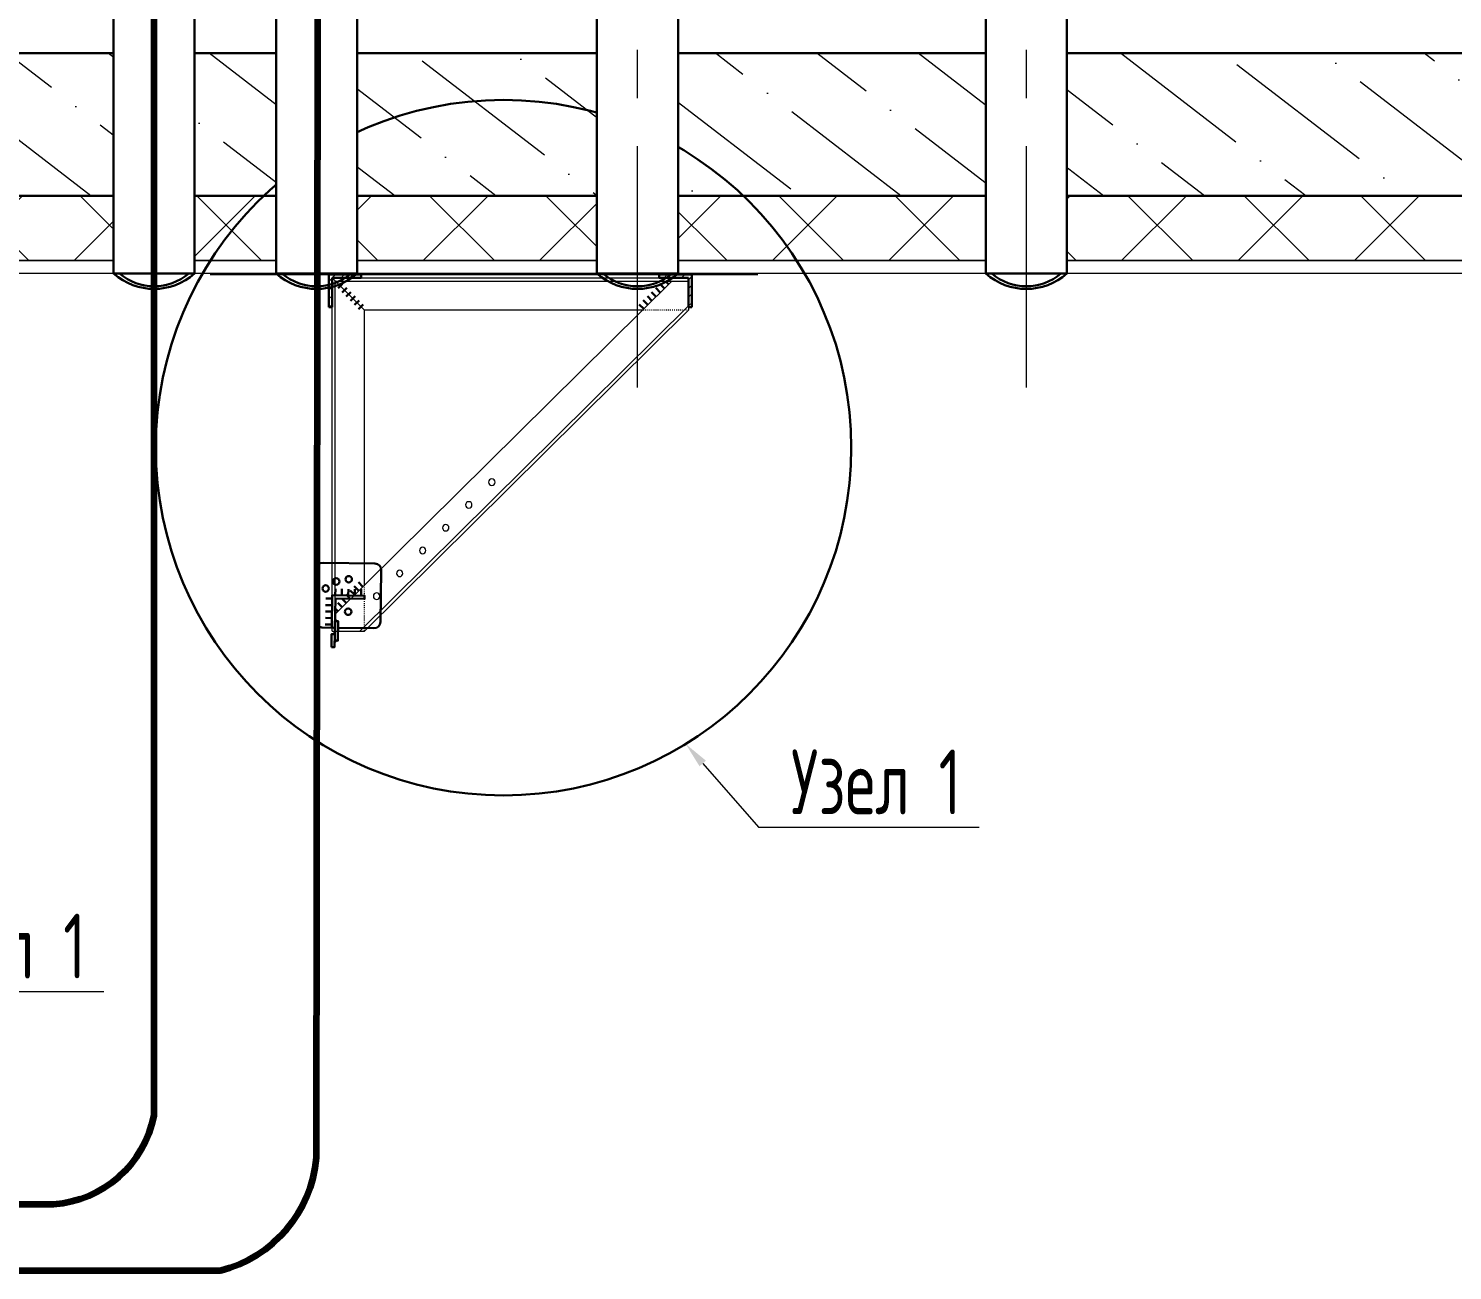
# Model space of a CAD drawing. Header units: millimetres. Extents: x -4447806 to 13389969, y -2188499 to 852203.
# Drawn here: x 3428645 to 3430842, y -686438 to -684521 of the extents above; entities that cross this region are included whole.
import ezdxf
from ezdxf import colors
from ezdxf.entities.mleader import LeaderData, LeaderLine
from ezdxf.math import Vec2, Vec3

# ---------------------------------------------------------------- set-up
doc = ezdxf.new("R2010")
doc.units = ezdxf.units.MM
doc.set_wipeout_variables(frame=1)
doc.linetypes.add('ACAD_ISO03W100', pattern=[30, 12, -18])
doc.linetypes.add('ОСЕВАЯ', pattern=[50.8, 31.75, -6.35, 6.35, -6.35])
for name, color, linetype, lineweight in [('_ЭОМ_СХЕМА_маг', 140, 'Continuous', 70), ('_ЭС_КБ', 191, 'Continuous', 30), ('АР_Перекрытие', 250, 'Continuous', 30), ('АР_Текст', 250, 'Continuous', 5), ('АР_Штрих утеплитель', 250, 'Continuous', 13), ('АР_Штриховка', 252, 'Continuous', 0)]:
    doc.layers.add(name, color=color, linetype=linetype, lineweight=lineweight)
doc.styles.add('ISOCPEUR', font='isocpeur.ttf', dxfattribs={"width": 0.7})

# ---------------------------------------------------------------- blocks, each defined once
blk = doc.blocks.new('мк')
at = {"lineweight": 5, "ltscale": 0.1}
for p, q in [((1225062.2, -50233.7), (1225062.2, -49388.8)), ((1224512.2, -49995.7), (1225007.2, -49495.7)), ((1224512.2, -50002.8), (1225014.2, -49495.7)), ((1225057.2, -49495.7), (1225007.2, -49495.7)), ((1225052.2, -50040.7), (1225052.2, -49495.7)), ((1225057.2, -50045.7), (1225057.2, -49495.7)), ((1224538, -50040.7), (1225052.2, -49521.3)), ((1225007.2, -49566.8), (1225007.2, -49995.7)), ((1224512.2, -50045.7), (1224512.2, -49995.7)), ((1224582.6, -49995.7), (1225007.2, -49995.7)), ((1225007.2, -49995.7), (1225057.2, -50045.7)), ((1224512.2, -50040.7), (1225052.2, -50040.7)), ((1224512.2, -50045.7), (1225057.2, -50045.7))]:
    blk.add_line(p, q, dxfattribs=at)
at = {"linetype": 'ACAD_ISO03W100', "lineweight": 5, "ltscale": 0.1}
for p, q in [((1225007.2, -49495.7), (1225007.2, -49566.8)), ((1224512.2, -49995.7), (1224582.6, -49995.7))]:
    blk.add_line(p, q, dxfattribs=at)
at = {"linetype": 'ByBlock', "lineweight": 30, "ltscale": 0.1}
for p, q in [((1225012.2, -49490.7), (1225012.2, -49495.7)), ((1225012.2, -49495.7), (1225057.2, -49495.7)), ((1225057.2, -49495.7), (1225057.2, -49540.7)), ((1225057.2, -50045.7), (1225057.2, -50000.7)), ((1225012.2, -50050.7), (1225012.2, -50045.7)), ((1225012.2, -50045.7), (1225057.2, -50045.7))]:
    blk.add_line(p, q, dxfattribs=at)
at = {"lineweight": 30, "ltscale": 0.1}
for p, q in [((1225062.2, -49490.7), (1225012.2, -49490.7)), ((1225062.2, -49540.7), (1225062.2, -49490.7)), ((1225047.3, -49526.3), (1225052.2, -49531.3)), ((1225028.2, -49545.6), (1225035.3, -49552.6)), ((1225034.6, -49539.2), (1225041.7, -49546.2)), ((1225040.9, -49532.8), (1225048, -49539.8)), ((1225057.2, -49540.7), (1225062.2, -49540.7)), ((1225009.2, -49564.8), (1225016.3, -49571.8)), ((1225015.6, -49558.4), (1225022.7, -49565.4)), ((1225021.9, -49552), (1225029, -49559)), ((1224574.1, -50004.3), (1224581.2, -50011.3)), ((1224580.5, -49997.9), (1224587.6, -50004.9)), ((1225016.1, -49997.6), (1225009.1, -50004.7)), ((1225022.5, -50003.9), (1225015.5, -50011)), ((1225028.9, -50010.2), (1225021.9, -50017.4)), ((1225057.2, -50000.7), (1225062.2, -50000.7)), ((1225062.2, -50000.7), (1225062.2, -50050.7)), ((1224548.8, -50029.9), (1224555.9, -50036.9)), ((1224555.1, -50023.5), (1224562.2, -50030.5)), ((1224561.4, -50017.1), (1224568.5, -50024.1)), ((1224567.8, -50010.7), (1224574.9, -50017.7)), ((1225035.3, -50016.6), (1225028.3, -50023.7)), ((1225041.7, -50022.9), (1225034.7, -50030)), ((1225048.1, -50029.3), (1225041.1, -50036.4)), ((1224542.4, -50036.3), (1224546.9, -50040.7)), ((1225062.2, -50050.7), (1225012.2, -50050.7))]:
    blk.add_line(p, q, dxfattribs=at)
at = {"linetype": 'Continuous', "lineweight": 5, "ltscale": 0.1}
for p, q in [((1225013.9, -49495.7), (1225018.9, -49490.7)), ((1225027.4, -49495.7), (1225032.4, -49490.7)), ((1225040.9, -49495.7), (1225045.9, -49490.7)), ((1225054.4, -49495.7), (1225059.4, -49490.7)), ((1225057.2, -49506.3), (1225062.2, -49501.3)), ((1225057.2, -49519.8), (1225062.2, -49514.8)), ((1225057.2, -49533.3), (1225062.2, -49528.3)), ((1225057.2, -50018.2), (1225062.2, -50013.2)), ((1225057.2, -50031.7), (1225062.2, -50026.7)), ((1225012.2, -50049.8), (1225016.2, -50045.7)), ((1225024.7, -50050.7), (1225029.7, -50045.7)), ((1225038.2, -50050.7), (1225043.2, -50045.7)), ((1225051.6, -50050.7), (1225056.6, -50045.7)), ((1225057.2, -50045.2), (1225062.2, -50040.2))]:
    blk.add_line(p, q, dxfattribs=at)
at = {"color": 1, "lineweight": 5, "ltscale": 0.1}
for centre in [(1224742, -49799.2), (1224706.8, -49834.7), (1224671.6, -49870.3), (1224636.4, -49905.8), (1224601.2, -49941.3), (1224566.1, -49976.9)]:
    blk.add_circle(centre, 5, dxfattribs=at)
blk = doc.blocks.new('п')
at = {"color": 1, "lineweight": 30, "ltscale": 0.1}
for p, q in [((-65982.4, -120717.8), (-65992.4, -120717.8)), ((-65982.4, -120727.8), (-65992.4, -120727.8)), ((-65982.4, -120737.8), (-65992.4, -120737.8)), ((-65982.4, -120747.8), (-65992.4, -120747.8)), ((-65982.4, -120757.8), (-65992.4, -120757.8)), ((-65977.7, -120763.1), (-65977.7, -120773.1)), ((-65967.7, -120763.1), (-65967.7, -120773.1)), ((-65957.7, -120763.1), (-65957.7, -120773.1)), ((-65947.7, -120763.1), (-65947.7, -120773.1)), ((-65937.7, -120763.1), (-65937.7, -120773.1))]:
    blk.add_line(p, q, dxfattribs=at)
at = {"linetype": 'ByBlock', "lineweight": 30, "ltscale": 0.1}
for points in [[(-65982.4, -120683.1), (-65982.4, -120703.1), (-65977.4, -120703.1), (-65977.4, -120683.1)], [(-65977.4, -120693.1), (-65977.4, -120723.1), (-65972.4, -120723.1), (-65972.4, -120693.1)]]:
    blk.add_lwpolyline(points, close=True, dxfattribs=at)
at = {"color": 1, "lineweight": 30, "ltscale": 0.1}
for points in [[(-65977.4, -120693.1), (-65974.9, -120693.1), (-65974.9, -120693.1), (-65977.4, -120690.6)], [(-65977.4, -120703.1), (-65979.9, -120703.1), (-65979.9, -120703.1), (-65977.4, -120705.6)], [(-65977.4, -120713.1), (-65977.4, -120710.6), (-65977.4, -120710.6), (-65979.9, -120713.1)], [(-65977.4, -120723.1), (-65977.4, -120725.6), (-65977.4, -120725.6), (-65974.9, -120723.1)]]:
    blk.add_lwpolyline(points, close=True, dxfattribs=at)
at = {"linetype": 'ByBlock', "lineweight": 30, "ltscale": 0.1}
for points in [[(-65977.4, -120713.1), (-65997.4, -120713.1)], [(-65982.4, -120713.1), (-65982.4, -120763.1), (-65932.4, -120763.1), (-65932.4, -120758.1), (-65977.4, -120758.1), (-65977.4, -120713.1), (-65982.4, -120713.1)], [(-65917.4, -120713.1), (-65972.4, -120713.1)], [(-66007.4, -120723.1), (-66007.4, -120803.1)], [(-65907.4, -120803.1), (-65907.4, -120723.1)], [(-65997.4, -120813.1), (-65917.4, -120813.1)]]:
    blk.add_lwpolyline(points, dxfattribs=at)
for centre in [(-65957.4, -120738.1), (-65992.7, -120773.4), (-65976.5, -120784.3), (-65957.4, -120788.1)]:
    blk.add_circle(centre, 5, dxfattribs=at)
for centre, start, end in [((-65997.4, -120723.1), 90, 180), ((-65917.4, -120723.1), 0, 90), ((-65997.4, -120803.1), 180, 270), ((-65917.4, -120803.1), 270, 0)]:
    blk.add_arc(centre, 10, start, end, dxfattribs=at)
blk = doc.blocks.new('*U780')
at = {"color": 0, "linetype": 'ByBlock', "lineweight": -2}
blk.add_wipeout([(-80, 0), (80, 0), (80, -563.2), (-80, -563.2)], dxfattribs=at)
at = {"color": 7, "linetype": 'ОСЕВАЯ', "lineweight": 5, "ltscale": 15}
blk.add_line((0, 225), (0, -863.2), dxfattribs=at)
at = {"color": 0, "linetype": 'ByBlock', "lineweight": -2, "ltscale": 50}
for p, q in [((-80, -563.2), (-80, 0)), ((-80, 0), (80, 0)), ((80, -563.2), (80, 0)), ((80, -563.2), (-80, -563.2))]:
    blk.add_line(p, q, dxfattribs=at)
blk = doc.blocks.new('*U779')
at = {"color": 0, "linetype": 'ByBlock', "lineweight": -2}
blk.add_wipeout([(-80, 0), (80, 0), (80, -563.2), (-80, -563.2)], dxfattribs=at)
at = {"color": 7, "linetype": 'ОСЕВАЯ', "lineweight": 5, "ltscale": 15}
blk.add_line((0, 225), (0, -863.2), dxfattribs=at)
at = {"color": 0, "linetype": 'ByBlock', "lineweight": -2, "ltscale": 50}
for p, q in [((-80, -563.2), (-80, 0)), ((-80, 0), (80, 0)), ((80, -563.2), (80, 0)), ((80, -563.2), (-80, -563.2))]:
    blk.add_line(p, q, dxfattribs=at)

msp = doc.modelspace()

# ---------------------------------------------------------------- hatches: boundary and pattern name
at = {"layer": 'АР_Штрих утеплитель', "ltscale": 50}
h = msp.add_hatch(dxfattribs=at)
h.set_pattern_fill('ANSI37', color=256, scale=40, angle=180)
h.set_pattern_definition([(135, (3165379.24, -120594.7), (89.80256, 89.80256), []), (45, (3165379.24, -120594.7), (89.80256, -89.80256), [])])
edge = h.paths.add_edge_path()
edge.add_line((3433938.931, -684778.979), (3433938.931, -684878.979))
edge.add_line((3433938.931, -684778.979), (3433938.931, -684878.979))
edge = h.paths.add_edge_path()
edge.add_line((3427558.931, -684878.979), (3427558.931, -684778.979))
edge.add_line((3427558.931, -684778.979), (3433778.931, -684778.979))
edge.add_line((3433778.931, -684878.979), (3433778.931, -684778.979))
edge.add_line((3433778.931, -684878.979), (3427558.931, -684878.979))
at = {"layer": 'АР_Штриховка', "lineweight": 0, "transparency": 33554559}
h = msp.add_hatch(dxfattribs=at)
h.set_pattern_fill('ANSI36', color=256, scale=30, angle=97.433889)
h.set_pattern_definition([(142.433889, (2722863.5, -1054629.52), (-190.196593, 26.125492), [238.125, -47.625, 0, -47.625])])
h.paths.add_polyline_path([(3427459.737, -684559.28), (3433859.086, -684558.95), (3433859.086, -684778.95), (3427459.737, -684779.28)])

# ---------------------------------------------------------------- linework, layer by layer
at = {"lineweight": 30}
msp.add_circle((3429378.11, -685167.908, -950), 536.649, dxfattribs=at)
at = {"layer": 'АР_Перекрытие', "linetype": 'ByBlock', "lineweight": 30, "elevation": -950}
msp.add_lwpolyline([(3427459.737, -684558.92), (3433859.085, -684558.979), (3433859.085, -684778.979), (3427459.737, -684778.979)], close=True, dxfattribs=at)
at = {"layer": 'АР_Штрих утеплитель', "ltscale": 50, "elevation": -950}
for points in [[(3433778.931, -684878.979), (3427558.931, -684878.979), (3427558.931, -684778.979), (3433778.931, -684778.979), (3433778.931, -684778.979), (3433778.931, -684778.979)], [(3433778.931, -684898.979), (3427658.931, -684898.979), (3427658.931, -684878.979), (3433778.931, -684878.979)]]:
    msp.add_lwpolyline(points, dxfattribs=at)

# ---------------------------------------------------------------- block references
at = {"color": 1, "xscale": -1, "rotation": 270}
msp.add_blockref('мк', (3479159.151, -1909963.021, -950), dxfattribs=at)
at = {"lineweight": 5, "xscale": -1, "rotation": 179.0919955114535}
msp.add_blockref('п', (3493174.172, -807189.144, -950), dxfattribs=at)

# ---------------------------------------------------------------- leaders
at = {"layer": 'АР_Текст', "lineweight": 30}
ml = msp.add_multileader_mtext('Standard', dxfattribs=at)
ml.set_content('Узел 1', color=256, style='ISOCPEUR')
ml.set_leader_properties(color=256, linetype='ByLayer', lineweight=-1)
ml.build(insert=Vec2(0, 0))
ml.multileader.update_dxf_attribs({"text_left_attachment_type": 6, "text_right_attachment_type": 6, "dogleg_length": 0, "arrow_head_size": 40})
ctx = ml.context
ctx.base_point, ctx.char_height, ctx.arrow_head_size, ctx.landing_gap_size, ctx.plane_origin = Vec3(3429771.472, -685753.714, -950), 100, 40, 50, Vec3(3439958.069, -683864.667, -950)
ctx.left_attachment, ctx.right_attachment = 6, 6
notes = []
notes.append((ctx, [(1, (1, 1, 0), (3429771.472, -685753.714, -950), (1, 0), 0, [(0, [(3429659.152, -685625.081, -950)], 0, [])])]))
ctx.mtext.insert, ctx.mtext.width, ctx.mtext.defined_height, ctx.mtext.line_spacing_style, ctx.mtext.flow_direction = Vec3(3429821.472, -685633.714, -950), 339.42606, 170.987, 2, 5
ml = msp.add_multileader_mtext('Standard', dxfattribs=at)
ml.set_content('Узел 1', color=256, style='ISOCPEUR')
ml.set_leader_properties(color=256, linetype='ByLayer', lineweight=-1)
ml.build(insert=Vec2(0, 0))
ml.multileader.update_dxf_attribs({"text_left_attachment_type": 6, "text_right_attachment_type": 6, "dogleg_length": 0, "arrow_head_size": 40})
ctx = ml.context
ctx.base_point, ctx.char_height, ctx.arrow_head_size, ctx.landing_gap_size, ctx.plane_origin = Vec3(3428420.714, -686007.045, -950), 100, 40, 50, Vec3(3438433.935, -684459.31, -950)
ctx.left_attachment, ctx.right_attachment = 6, 6
notes.append((ctx, [(1, (1, 1, 0), (3428420.714, -686007.045, -950), (1, 0), 0, [(0, [(3428386.464, -685829.246, -950)], 0, [])])]))
ctx.mtext.insert, ctx.mtext.width, ctx.mtext.defined_height, ctx.mtext.line_spacing_style, ctx.mtext.flow_direction = Vec3(3428470.714, -685887.045, -950), 358.40592, 266.993, 2, 5
for ctx, leaders in notes:
    for number, flags, end, landing, length, lines in leaders:
        leader = LeaderData()
        leader.index, (leader.has_last_leader_line, leader.has_dogleg_vector, leader.attachment_direction) = number, flags
        leader.last_leader_point, leader.dogleg_vector, leader.dogleg_length = Vec3(end), Vec3(landing), length
        for number, points, colour, breaks in lines:
            line = LeaderLine()
            line.index, line.vertices, line.color, line.breaks = number, Vec3.list(points), colors.encode_raw_color(colour), breaks
            leader.lines.append(line)
        ctx.leaders.append(leader)

# ---------------------------------------------------------------- next in the draw order: block references
at = {"layer": '_ЭС_КБ', "xscale": 0.78125, "yscale": 0.78125, "zscale": 0.78125, "rotation": 180}
for name, p in [('*U779', (3428839.024, -684898.979, -950)), ('*U779', (3429089.628, -684898.979, -950)), ('*U780', (3429584.829, -684898.979, -950)), ('*U780', (3430184.829, -684898.979, -950))]:
    msp.add_blockref(name, p, dxfattribs=at)

# ---------------------------------------------------------------- next in the draw order: linework, layer by layer
at = {"layer": '_ЭОМ_СХЕМА_маг', "color": 1, "lineweight": 200, "ltscale": 100}
for points, elevation in [([(3423073.455, -686335.297), (3428683.853, -686335.297, 0.33747153), (3428839.024, -686198.797), (3428839.024, -684062.979)], -950), ([(3423330.955, -686437.797), (3428941.353, -686437.797, 0.31748593), (3429089.628, -686263.979), (3429091.85, -684062.979)], -910)]:
    msp.add_lwpolyline(points, format="xyb", dxfattribs=dict(at, elevation=elevation))
at = {"layer": '_ЭС_КБ'}
for centre, radius, start, end in [((3428839.024, -684829.113, -950), 93.742, 228.185316, 311.814684), ((3428839.006, -684836.64, -950), 82.062, 229.434394, 310.565606), ((3429089.628, -684829.113, -950), 93.742, 228.185316, 311.814684), ((3429089.61, -684836.64, -950), 82.062, 229.434394, 310.565606), ((3429584.829, -684829.113, -950), 93.742, 228.185316, 311.814684), ((3429584.811, -684836.64, -950), 82.062, 229.434394, 310.565606), ((3430184.829, -684829.113, -950), 93.742, 228.185316, 311.814684), ((3430184.811, -684836.64, -950), 82.062, 229.434394, 310.565606)]:
    msp.add_arc(centre, radius, start, end, dxfattribs=at)

doc.saveas('drawing.dxf')
